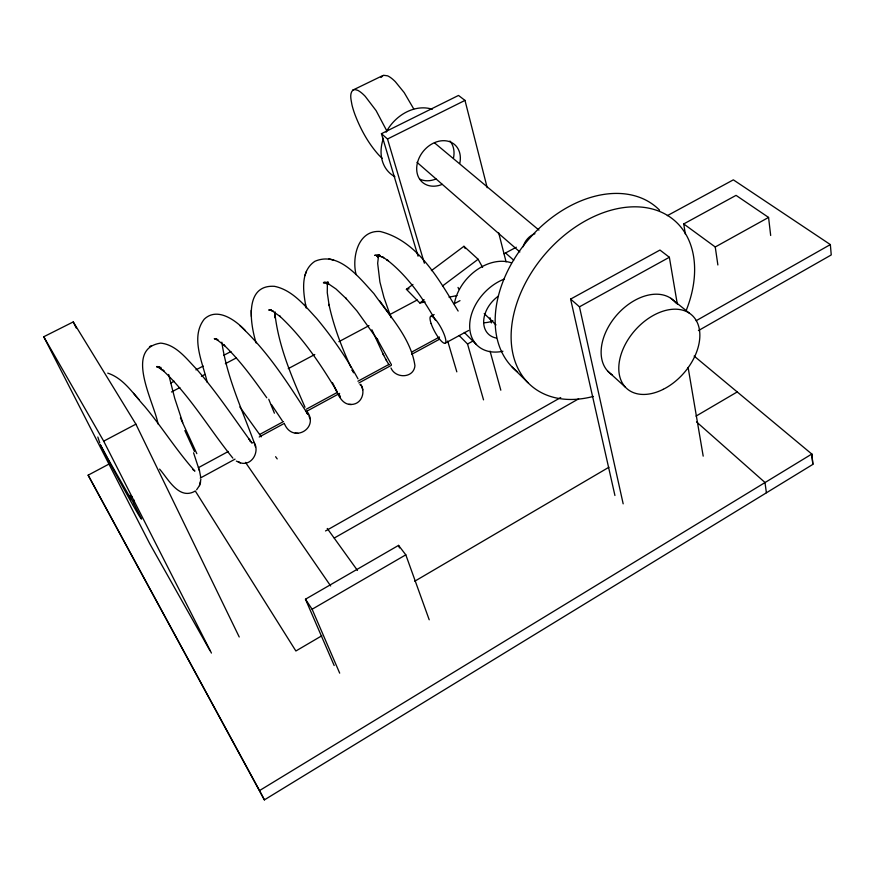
<?xml version="1.0" encoding="UTF-8"?>
<svg xmlns="http://www.w3.org/2000/svg" width="875" height="875" viewBox="0 0 875 875"><rect width="100%" height="100%" fill="white"/><g stroke="black" fill="none" stroke-linecap="round" stroke-linejoin="round"><path stroke-width="1.31" d="M327.381 283.587L327.272 292.698L329.175 305.659L328.934 304.369C333.616 326.167 341.6 347.134 350.93 367.336M256.123 342.967C250.436 324.734 243.753 284.298 274.531 286.333C292.512 290.062 304.773 305.67 316.619 318.413C332.27 337.181 346.259 357.394 357.995 378.853M196.623 489.792L199.467 485.592L200.889 479.314M390.983 368.003C395.522 378.809 413.777 378.416 414.936 365.717C410.955 338.1 389.397 315.755 373.887 293.573C359.57 278.119 339.15 250.863 314.891 261.297C299.731 271.392 303.319 292.709 306.184 308.033M327.228 284.572L327.819 282.023M199.467 485.592L200.648 481.797M304.85 275.658L306.403 271.447M378.787 255.325L377.858 257.523L378.569 255.675L377.661 263.331L379.914 282.012L383.95 297.478L391.037 317.636M381.008 77.481L383.469 75.272L387.537 75.819A47.633 13.453 63.8 0 1 395.292 81.659L404.173 92.575L413.733 108.905M249.769 440.617L252.197 443.111L248.883 439.064L250.414 440.923C232.969 416.861 216.475 392.044 196.963 369.556C186.747 359.166 176.411 344.717 160.738 343.12C123.309 348.655 154.864 403.867 157.981 423.927M382.495 75.709L352.898 90.081C349.18 93.898 351.214 100.045 351.925 104.672A35.317 9.231 63.8 0 0 354.878 114.362C360.391 128.833 367.927 142.734 378.208 154.383A48.3 12.72 63.8 0 0 382.189 158.255M412.923 284.452L406.405 289.319L419.847 302.991L424.167 299.753M442.509 285.983L478.122 259.262L482.595 267.356M431.386 270.648L463.947 246.291L478.122 259.262M378.58 255.062L376.742 256.375L379.575 255.084L374.708 255.303L380.384 255.631L377.967 255.402L383.72 257.742L381.916 256.583L388.325 260.728L386.662 259.602C407.411 275.68 422.614 297.795 435.542 320.37M109.834 463.619L88.134 475.18L264.392 799.881L812.919 464.352L811.803 454.048L694.137 356.07M264.392 799.881L259.525 790.584L811.803 454.048M321.77 635.797L295.881 650.989L195.278 490.984M414.75 581.219L608.934 467.239M696.019 416.117L737.209 391.945M339.686 673.148L312.113 609.241L405.803 554.827L398.552 545.387L305.473 599.211L334.184 665.536M334.272 538.027L578.616 398.847M698.403 330.608L831.25 254.942L830.353 244.584L733.348 179.845L667.33 215.655M149.461 346.73L151.408 345.614M325.533 530.961L560.722 397.545M696.128 320.731L830.353 244.584M768.567 217.427L736.05 195.366L683.725 223.934L715.247 246.98L768.567 217.427L770.678 235.484M669.364 257.272L659.969 250.053L570.609 299.086L579.458 306.819L669.364 257.272L677.359 304.303M459.134 335.519L467.534 344.006L473.495 340.747M445.2 343.197L468.639 330.455M200.233 478.089L235.047 459.145M198.341 467.709L228.342 451.456M259.536 434.547L283.533 421.542M306.327 409.194L337.52 392.284M357.919 381.227L389.113 364.328M411.906 351.969L439.502 337.017M259.219 437.008L284.419 423.336M306.031 411.622L339.642 393.389M358.837 382.977L391.256 365.4M411.655 354.331L439.261 339.358M430.62 316.422L434.153 314.53M454.125 303.811L459.998 300.65M194.764 491.302C178.883 500.205 168.044 478.713 159.589 469.12M288.258 368.638L314.781 354.517M338.887 341.677L369.031 325.631M389.517 314.727L417.255 299.961M504.055 253.75L516.316 247.22M135.898 424.167L73.248 321.923L43.75 336.755L103.698 441.153L135.898 424.167L239.225 636.989M171.489 391.978L179.867 387.581M201.403 376.272L204.991 374.391M225.334 363.705L236.097 358.05M170.548 383.152L174.18 381.248M195.912 369.873L203.164 366.078M223.694 355.337L230.945 351.542M464.986 100.406L458.511 95.441L381.434 133.7L387.505 139.005L464.986 100.406L487.211 187.742M352.898 90.081L354.911 89.545L357.678 90.322A47.906 12.556 63.7 0 1 365.214 96.327L376.097 110.622L386.783 130.834M419.847 302.991L425.152 301.93M449.017 297.172L456.98 295.586M406.405 289.319L409.084 288.805M325.577 282.505L323.411 282.822L328.267 282.198M284.692 424.342C293.234 443.625 319.856 427.952 306.819 411.173M332.445 382.692C337.258 391.147 340.572 406.656 353.445 404.239C362.348 402.533 365.411 391.398 360.773 384.278M216.497 338.767L214.277 338.68L216.912 339.139L214.878 338.614L218.148 340.2L216.475 339.325L224.777 345.767L223.759 344.859C240.242 360.631 253.641 379.247 266.787 397.786M161.088 367.456L156.723 366.811L159.217 367.467L157.073 366.472L163.888 371.022L162.17 369.698C190.017 395.511 209.092 428.87 232.87 458.139M348.808 404.348L351.269 404.491M270.889 310.111L268.734 309.98L271.622 310.33L269.773 309.848L273.262 311.292L271.731 310.527L280.383 316.652L279.398 315.831C302.717 337.367 320.545 364.109 336.809 391.18M326.113 282.45L323.837 282.297L328.683 283.773L326.812 282.702L335.978 288.958L346.358 298.769L345.647 297.981L356.967 310.986L377.705 339.905L377.092 338.942L391.355 364.569M298.025 433.355L295.192 433.114M238.361 462.153L240.439 462.744L236.316 461.103M333.758 260.148L328.978 258.803M107.745 373.133C123.987 378.427 133.591 394.352 144.616 406.339C162.181 427.295 176.652 450.767 194.917 471.1L192.609 469.394M239.302 462.438C251.081 467.327 260.236 452.113 254.078 442.334C242.014 409.445 226.811 377.114 221.834 342.158M163.888 371.022L158.353 366.8L160.212 368.233M670.841 298.309L689.456 313.217M434.481 142.833L538.934 230.081M417.003 162.334L519.859 251.945M505.542 252.963L513.712 260.192M696.544 421.936L764.98 482.475L766.391 492.713M607.808 371.197L625.373 387.166M239.969 325.697C267.597 351.105 287.908 383.141 308.011 414.531L306.556 412.88M245.372 330.619C235.834 320.392 217.339 306.688 204.269 319.156C190.061 337.367 202.858 362.742 207.222 382.386M484.214 313.567L496.005 324.92M512.192 367.095L527.986 382.714M464.308 332.456L476.416 344.575M138.961 399.503L133.569 393.312M379.641 300.737L391.18 316.652M359.975 384.497L360.817 385.623M239.859 407.017L261.308 436.822M275.614 456.695L277.2 458.905M327.25 528.456L357.448 570.413M245.47 462.372L330.662 585.966M271.447 404.556L282.297 420.766M305.473 599.211L312.113 609.241M385.602 358.925L388.959 364.842M131.895 496.541A13.322 8.356 -33.6 0 0 129.752 495.458L141.542 518.864A67.736 1.531 61.9 0 1 132.606 504.536M132.628 504.591L131.666 502.884A65.789 1.488 61.9 0 1 115.916 474.272L109.353 462.033A48.639 1.083 61.9 0 1 107.483 458.5L104.409 452.692A31.445 0.7 61.9 0 1 103.469 450.898L100.341 444.795L106.444 455.952A128.756 3.041 62 0 0 108.369 459.495L131.348 499.691L129.752 495.458M210.033 650.705L149.636 543.517L43.75 336.755M463.947 246.291L465.238 248.598M88.134 475.18L259.525 790.584M458.139 311.052C439.239 280.022 418.031 240.844 380.166 231.492C357.93 229.884 351.75 257.512 356.092 274.586M371.897 329.766L383.731 355.425M382.922 353.916L386.52 360.62M338.887 394.877L340.288 397.491L339.434 395.194M103.698 441.153L211.433 653.056M334.852 387.658L336.886 391.672M353.555 372.805L352.045 369.775L352.636 370.967M73.248 321.923L76.245 328.016M180.414 417.9L196.82 453.655M184.866 430.588L194.48 451.5M305.003 407.225C292.195 377.967 279.212 347.998 275.209 316.05L275.33 318.008L275.111 312.758M268.756 399.252L274.4 413.186M398.552 545.387L399.47 547.936M405.803 554.827L429.209 619.784M193.572 452.823L199.522 470.925L200.659 476.919M309.936 418.819L308.963 415.887M182.766 422.691L174.737 398.387L168.645 374.478M97.825 437.03L99.783 442.991M255.522 447.081L254.078 442.334M198.909 468.891L199.522 470.925M381.434 133.7L418.053 256.2M361.812 386.586L362.786 389.845M447.683 341.042L456.816 371.842M387.505 139.005L424.364 263.233M339.314 394.767L339.938 396.9M467.534 344.006L483.536 399.864M490.066 351.159L500.817 390.206M489.978 317.734L491.389 322.941M498.663 232.739L506.078 261.855M570.609 299.086L614.928 495.491M579.458 306.819L623.175 503.836M688.111 367.456L703.194 456.138M683.725 223.934L685.344 234.073M305.397 303.866L305.637 305.397M715.247 246.98L717.872 264.972M811.737 453.994L812.853 464.297M275.078 311.872L275.33 318.008M251.202 310.428L251.398 316.531M449.936 141.05A24.642 19.447 -50.1 0 1 453.48 158.025M436.045 178.959A24.642 19.447 -50.1 0 1 419.661 179.091M442.236 184.352A24.795 19.491 -50 0 1 416.697 169.575A24.795 19.491 -50 0 1 440.595 140.908A24.795 19.491 -50 0 1 459.791 163.286M459.003 289.155A14.58 10.839 -46.7 0 1 458.019 287.427M517.573 371.908A107.723 75.655 -49.1 0 1 529.419 238.459A107.723 75.655 -49.1 0 1 659.586 210.197M593.337 396.43A109.353 75.764 -49 0 1 513.144 317.045A109.353 75.764 -49 0 1 631.542 206.883A109.353 75.764 -49 0 1 686.481 309.761M454.508 302.87A42.448 31.062 -46.6 0 1 511.262 262.795M502.917 351.247A43.127 31.139 -46.6 0 1 469.678 325.336A43.127 31.139 -46.6 0 1 504.427 279.005M492.986 320.863A26.797 19.611 -46.6 0 1 484.148 322.711M496.344 338.045A27.223 19.655 -46.6 0 1 483.689 320.819A27.223 19.655 -46.6 0 1 498.4 296.111M133.941 499.997A13.322 8.356 -33.6 0 1 133.853 502.655M394.909 176.717A39.025 31.172 -50.3 0 1 383.447 138.294M386.138 132.191A39.025 31.172 -50.3 0 1 432.272 109.277M612.478 374.992A48.333 32.462 -48.8 0 1 616.952 314.847A48.333 32.462 -48.8 0 1 675.894 302.991M523.206 246.739A14.645 10.708 -49.3 0 1 534.953 233.713M431.123 323.553A15.247 3.697 61.6 0 0 444.872 343.306A15.247 3.697 61.6 0 0 437.817 322.525A15.247 3.697 61.6 0 0 431.123 323.553M663.25 389.32A49.077 32.462 -48.7 0 0 692.3 315.492A49.077 32.462 -48.7 0 0 622.42 350.634A49.077 32.462 -48.7 0 0 663.25 389.32"/></g></svg>
